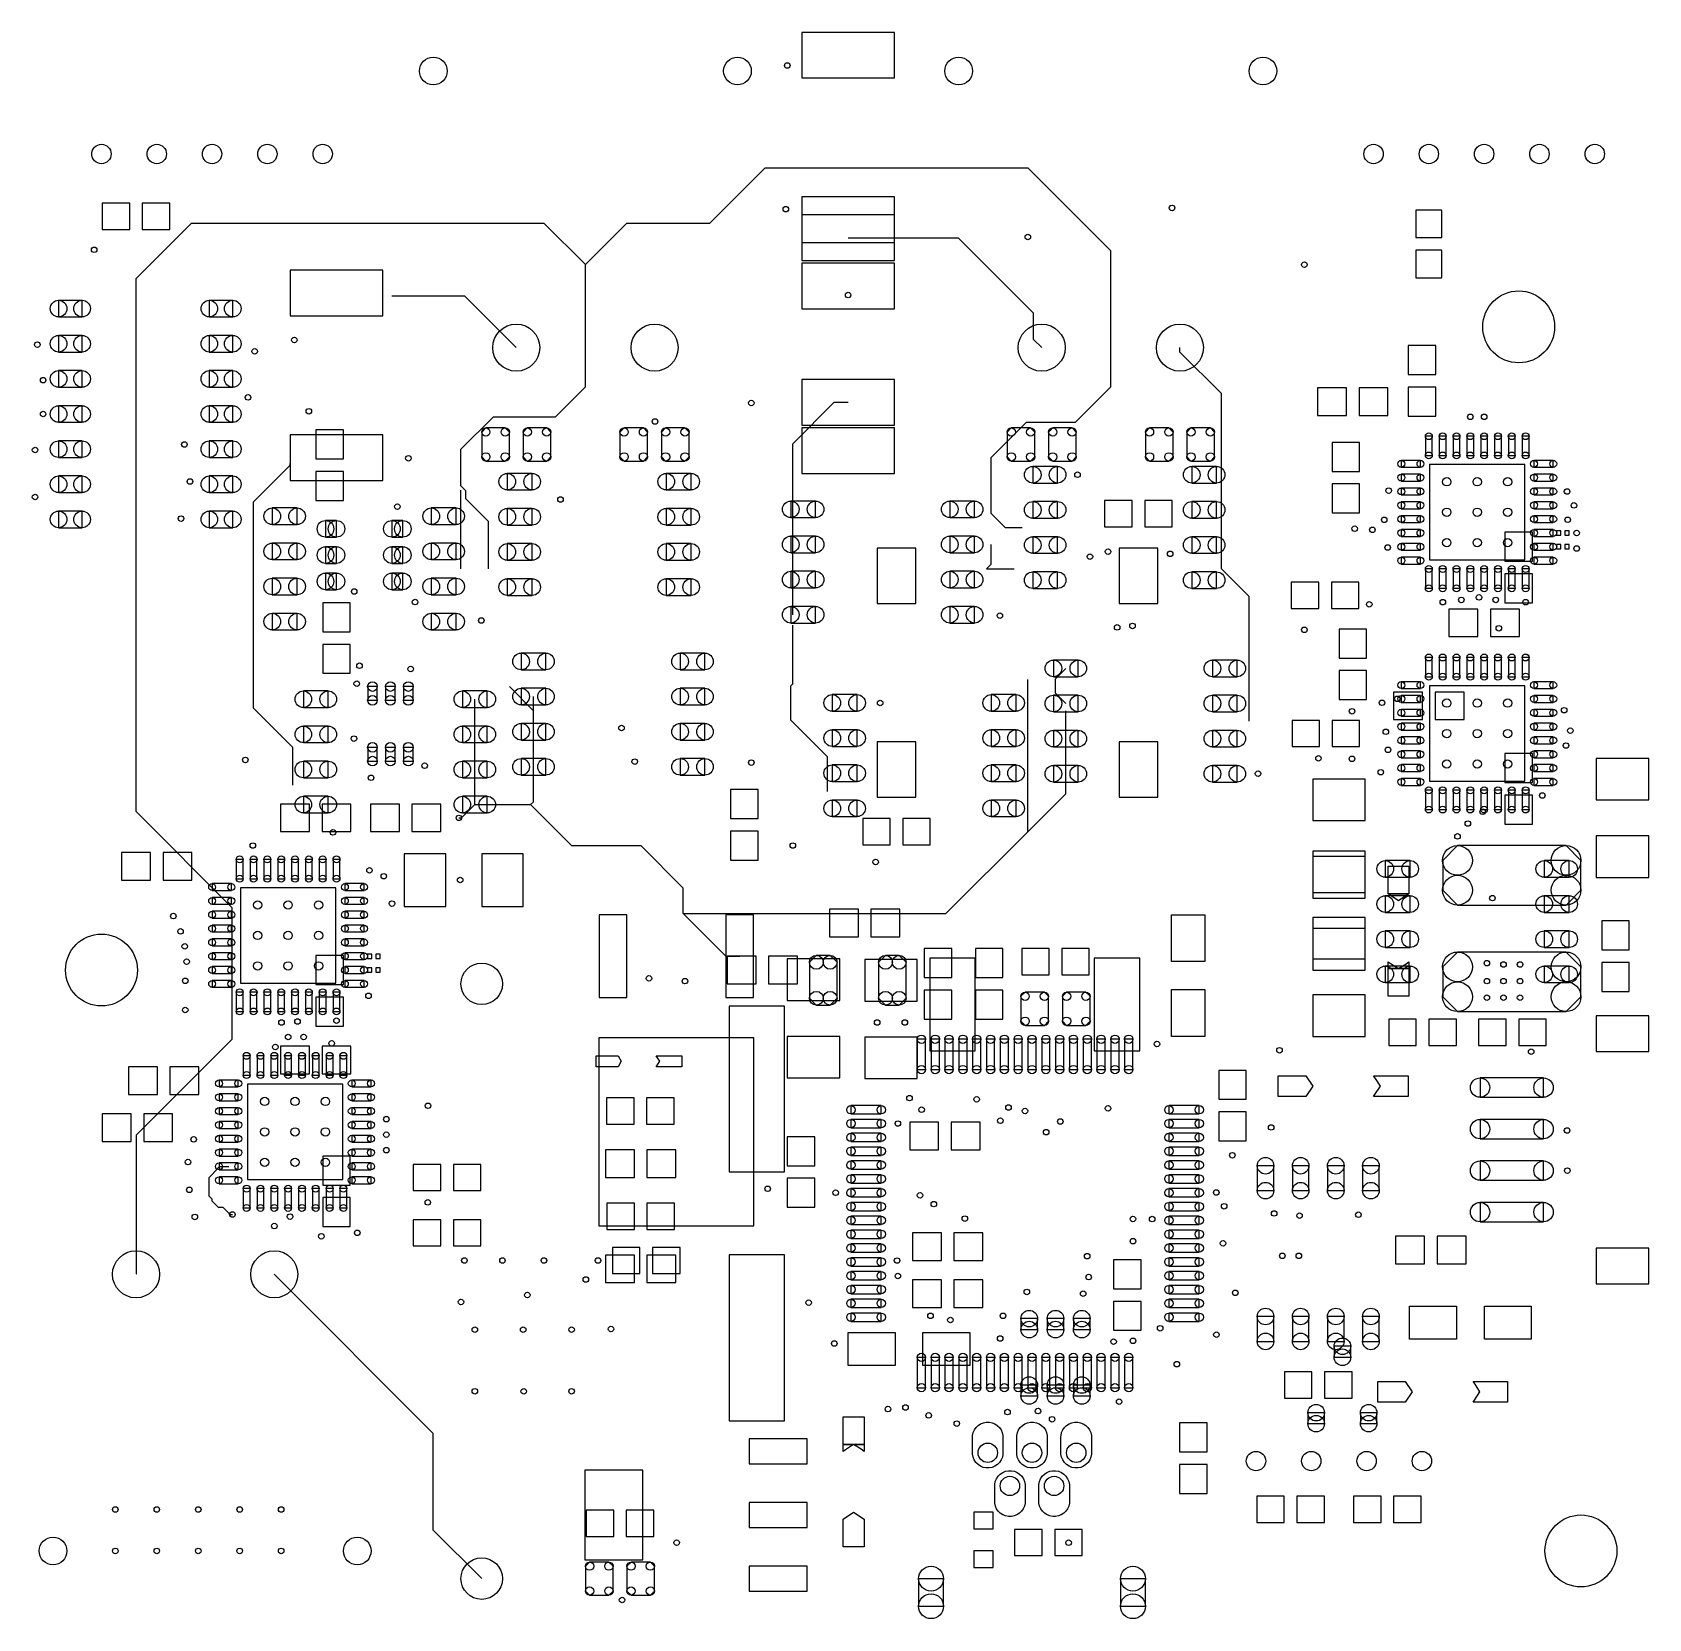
# Model space of a CAD drawing. Extents: x 26 to 84.5, y 26.1 to 83.4.
import ezdxf

# ---------------------------------------------------------------- set-up
doc = ezdxf.new("R2010")
doc.units = 0
doc.layers.get('0').update_dxf_attribs({"linetype": 'CONTINUOUS'})
doc.layers.add('gbr', color=1, linetype='CONTINUOUS')

# ---------------------------------------------------------------- blocks, each defined once
blk = doc.blocks.new('D10')
blk.add_lwpolyline([(0.34798, 0.12446), (-0.34798, 0.12446), (-0.34798, -0.12446), (0.34798, -0.12446)], close=True)
for centre in [(-0.34798, 0), (0.34798, 0)]:
    blk.add_circle(centre, 0.125)
blk = doc.blocks.new('D11')
blk.add_lwpolyline([(0.12446, 0.34798), (-0.12446, 0.34798), (-0.12446, -0.34798), (0.12446, -0.34798)], close=True)
for centre in [(0, 0.34798), (0, -0.34798)]:
    blk.add_circle(centre, 0.125)
blk = doc.blocks.new('D12')
blk.add_lwpolyline([(1.72466, 1.72466), (-1.72466, 1.72466), (-1.72466, -1.72466), (1.72466, -1.72466)], close=True)
blk = doc.blocks.new('D13')
blk.add_lwpolyline([(1.96342, 1.07442), (-1.96342, 1.07442), (-2.49936, 0.53848), (-2.49936, -0.53848), (-1.96342, -1.07442), (1.96342, -1.07442), (2.49936, -0.53848), (2.49936, 0.53848)], close=True)
for centre in [(-1.96342, 0.53848), (1.96342, 0.53848), (-1.96342, -0.53848), (1.96342, -0.53848)]:
    blk.add_circle(centre, 0.5375)
blk = doc.blocks.new('D14')
blk.add_lwpolyline([(0.42418, 0.29972), (-0.42418, 0.29972), (-0.42418, -0.29972), (0.42418, -0.29972)], close=True)
for centre in [(-0.42418, 0), (0.42418, 0)]:
    blk.add_circle(centre, 0.3)
blk = doc.blocks.new('D15')
blk.add_lwpolyline([(0.54864, 0.14986), (-0.54864, 0.14986), (-0.54864, -0.14986), (0.54864, -0.14986)], close=True)
for centre in [(-0.54864, 0), (0.54864, 0)]:
    blk.add_circle(centre, 0.15)
blk = doc.blocks.new('D16')
blk.add_lwpolyline([(0.14986, 0.54864), (-0.14986, 0.54864), (-0.14986, -0.54864), (0.14986, -0.54864)], close=True)
for centre in [(0, 0.54864), (0, -0.54864)]:
    blk.add_circle(centre, 0.15)
blk = doc.blocks.new('D17')
blk.add_lwpolyline([(1.67386, 0.82296), (-1.67386, 0.82296), (-1.67386, -0.82296), (1.67386, -0.82296)], close=True)
blk = doc.blocks.new('D20')
blk.add_lwpolyline([(0.94996, 0.7493), (-0.94996, 0.7493), (-0.94996, -0.7493), (0.94996, -0.7493)], close=True)
blk = doc.blocks.new('D21')
blk.add_lwpolyline([(0.49784, 0.47498), (-0.49784, 0.47498), (-0.49784, -0.47498), (0.49784, -0.47498)], close=True)
blk = doc.blocks.new('D22')
blk.add_lwpolyline([(1.14808, 0.34798), (-1.14808, 0.34798), (-1.14808, -0.34798), (1.14808, -0.34798)], close=True)
for centre in [(-1.14808, 0), (1.14808, 0)]:
    blk.add_circle(centre, 0.35)
blk = doc.blocks.new('D23')
blk.add_lwpolyline([(0.94996, 0.6477), (-0.94996, 0.6477), (-0.94996, -0.6477), (0.94996, -0.6477)], close=True)
blk = doc.blocks.new('D24')
blk.add_lwpolyline([(0.49784, 0.52324), (-0.49784, 0.52324), (-0.49784, -0.52324), (0.49784, -0.52324)], close=True)
blk = doc.blocks.new('D25')
blk.add_lwpolyline([(0.99822, 2.99974), (-0.99822, 2.99974), (-0.99822, -2.99974), (0.99822, -2.99974)], close=True)
blk = doc.blocks.new('D26')
blk.add_lwpolyline([(0.17272, 0.24892), (-0.17272, 0.24892), (-0.17272, -0.24892), (0.17272, -0.24892)], close=True)
for centre in [(0, 0.24892), (0, -0.24892)]:
    blk.add_circle(centre, 0.175)
blk = doc.blocks.new('D27')
blk.add_lwpolyline([(0.35052, 0.59944), (-0.35052, 0.59944), (-0.50038, 0.44958), (-0.50038, -0.44958), (-0.35052, -0.59944), (0.35052, -0.59944), (0.50038, -0.44958), (0.50038, 0.44958)], close=True)
for centre in [(-0.35052, 0.44958), (0.35052, 0.44958), (-0.35052, -0.44958), (0.35052, -0.44958)]:
    blk.add_circle(centre, 0.15)
blk = doc.blocks.new('D28')
blk.add_lwpolyline([(-0.24892, -0.89916), (0.24892, -0.89916), (0.50038, -0.65024), (0.50038, 0.65024), (0.24892, 0.89916), (-0.24892, 0.89916), (-0.50038, 0.65024), (-0.50038, -0.65024)], close=True)
for centre in [(-0.24892, 0.65024), (0.24892, 0.65024), (-0.24892, -0.65024), (0.24892, -0.65024)]:
    blk.add_circle(centre, 0.25)
blk = doc.blocks.new('D29')
blk.add_lwpolyline([(0.6985, 0.99822), (-0.6985, 0.99822), (-0.6985, -0.99822), (0.6985, -0.99822)], close=True)
blk = doc.blocks.new('D30')
blk.add_lwpolyline([(0.52324, 0.49784), (-0.52324, 0.49784), (-0.52324, -0.49784), (0.52324, -0.49784)], close=True)
blk = doc.blocks.new('D31')
blk.add_lwpolyline([(0.07874, 0.07874), (-0.07874, 0.07874), (-0.07874, -0.07874), (0.07874, -0.07874)], close=True)
blk = doc.blocks.new('D32')
blk.add_lwpolyline([(0.19812, 0.29972), (-0.19812, 0.29972), (-0.19812, -0.29972), (0.19812, -0.29972)], close=True)
for centre in [(-0.19812, 0), (0.19812, 0)]:
    blk.add_circle(centre, 0.3)
blk = doc.blocks.new('D35')
blk.add_lwpolyline([(0.29972, 0.44958), (-0.29972, 0.44958), (-0.29972, -0.44958), (0.29972, -0.44958)], close=True)
for centre in [(0, 0.44958), (0, -0.44958)]:
    blk.add_circle(centre, 0.3)
blk = doc.blocks.new('D38')
blk.add_lwpolyline([(0.47498, 0.49784), (-0.47498, 0.49784), (-0.47498, -0.49784), (0.47498, -0.49784)], close=True)
blk = doc.blocks.new('D63')
blk.add_lwpolyline([(1.04902, 1.62306), (-1.04902, 1.62306), (-1.04902, -1.62306), (1.04902, -1.62306)], close=True)
blk = doc.blocks.new('D64')
blk.add_lwpolyline([(1.04902, 0.44958), (-1.04902, 0.44958), (-1.04902, -0.44958), (1.04902, -0.44958)], close=True)
blk = doc.blocks.new('D65')
blk.add_lwpolyline([(0.34798, 0.29972), (-0.34798, 0.29972), (-0.34798, -0.29972), (0.34798, -0.29972)], close=True)
blk = doc.blocks.new('D67')
blk.add_lwpolyline([(0.29972, 0.19812), (-0.29972, 0.19812), (-0.29972, -0.19812), (0.29972, -0.19812)], close=True)
for centre in [(0, 0.19812), (0, -0.19812)]:
    blk.add_circle(centre, 0.3)
blk = doc.blocks.new('D68')
blk.add_lwpolyline([(0.82296, 1.67386), (-0.82296, 1.67386), (-0.82296, -1.67386), (0.82296, -1.67386)], close=True)
blk = doc.blocks.new('D69')
blk.add_lwpolyline([(0.44958, 0.29972), (-0.44958, 0.29972), (-0.44958, -0.29972), (0.44958, -0.29972)], close=True)
for centre in [(-0.44958, 0), (0.44958, 0)]:
    blk.add_circle(centre, 0.3)
blk = doc.blocks.new('D70')
blk.add_lwpolyline([(2.79908, 3.39852), (-2.79908, 3.39852), (-2.79908, -3.39852), (2.79908, -3.39852)], close=True)
blk = doc.blocks.new('D71')
blk.add_lwpolyline([(0.49784, 1.4986), (-0.49784, 1.4986), (-0.49784, -1.4986), (0.49784, -1.4986)], close=True)
blk = doc.blocks.new('D72')
blk.add_lwpolyline([(0.7493, 0.94996), (-0.7493, 0.94996), (-0.7493, -0.94996), (0.7493, -0.94996)], close=True)
blk = doc.blocks.new('D129')
blk.add_lwpolyline([(0.44958, 0.49784), (-0.44958, 0.49784), (-0.44958, -0.49784), (0.44958, -0.49784)], close=True)
for centre in [(0, 0.49784), (0, -0.49784)]:
    blk.add_circle(centre, 0.45)
blk = doc.blocks.new('D130')
blk.add_circle((0, 0), 0.35)
blk = doc.blocks.new('D131')
blk.add_circle((0, 0), 0.75)
blk = doc.blocks.new('D132')
blk.add_circle((0, 0), 0.85)
blk = doc.blocks.new('D133')
blk.add_circle((0, 0), 0.5)
blk = doc.blocks.new('D134')
blk.add_circle((0, 0), 0.1)
blk = doc.blocks.new('D135')
blk.add_circle((0, 0), 0.15)
blk = doc.blocks.new('D136')
blk.add_circle((0, 0), 1.3)

msp = doc.modelspace()

# ---------------------------------------------------------------- linework, layer by layer
at = {"layer": 'gbr', "color": 1}
for points in [[(50.500081, 76.500173), (52.500125, 78.500177)], [(52.500125, 78.500177), (62.000104, 78.500177)], [(62.000104, 78.500177), (65.00015, 75.500131)], [(29.75006, 74.500129), (31.750064, 76.500173), (33.500077, 76.500173)], [(33.500077, 76.500173), (44.500079, 76.500173)], [(44.500079, 76.500173), (46.000102, 75.00015)], [(46.000102, 75.00015), (47.500075, 76.500173)], [(47.500075, 76.500173), (50.500081, 76.500173)], [(55.500131, 75.975162), (59.475129, 75.975162)], [(59.475129, 75.975162), (62.200154, 73.250137)], [(65.00015, 70.583841), (65.00015, 75.500131)], [(44.91638, 69.500129), (46.000102, 70.583841), (46.000102, 75.00015)], [(29.75006, 55.23084), (29.75006, 74.500129)], [(39.000098, 73.873148), (41.627073, 73.873148)], [(41.627073, 73.873148), (43.500077, 72.000154)], [(62.200154, 72.300125), (62.200154, 73.250137)], [(62.200154, 72.300125), (62.500125, 72.000154)], [(67.500125, 71.837794), (67.500125, 72.000154)], [(67.500125, 71.837794), (69.000148, 70.337771)], [(63.721407, 69.305159), (65.00015, 70.583841)], [(69.000148, 64.000148), (69.000148, 70.337771)], [(69.000148, 64.000148), (69.000148, 70.337771)], [(53.500127, 68.525117), (55.0001, 70.02515)], [(55.0001, 70.02515), (55.500131, 70.02515)], [(41.500073, 68.328577), (42.671675, 69.500129)], [(42.671675, 69.500129), (44.91638, 69.500129)], [(60.675131, 68.026466), (61.953824, 69.305159)], [(61.953824, 69.305159), (63.721407, 69.305159)], [(53.500127, 66.155142), (53.500127, 68.525117)], [(53.500127, 66.155142), (53.500127, 68.525117)], [(35.325071, 67.750116), (35.325071, 67.806756)], [(41.500073, 67.000154), (41.500073, 68.328577)], [(60.675131, 66.000152), (60.675131, 68.026466)], [(34.000048, 58.968808), (34.000048, 66.425143), (35.325071, 67.750116)], [(34.000048, 66.425143), (35.325071, 67.750116)], [(41.500073, 67.000154), (41.675083, 66.825144)], [(41.500073, 64.000148), (41.500073, 66.850144)], [(41.675083, 66.533803), (41.675083, 66.825144)], [(34.000048, 58.968808), (34.000048, 66.425143)], [(41.675083, 66.533803), (42.500075, 65.708811)], [(53.500127, 64.88514), (53.500127, 66.155142)], [(53.500127, 64.88514), (53.500127, 66.155142)], [(42.500075, 64.000148), (42.500075, 65.708811)], [(60.675131, 66.000152), (61.175112, 65.500131)], [(61.175112, 65.500131), (61.800104, 65.500131)], [(53.500127, 63.615137), (53.500127, 64.88514)], [(53.500127, 63.615137), (53.500127, 64.88514)], [(60.675131, 64.175108), (60.675131, 64.88514)], [(60.500131, 64.000148), (61.500123, 64.000148)], [(60.505101, 64.005128), (60.675131, 64.175108)], [(69.000148, 64.000148), (70.00015, 63.000106)], [(53.500127, 62.345135), (53.500127, 63.615137)], [(53.500127, 62.345135), (53.500127, 63.615137)], [(70.00015, 58.500127), (70.00015, 63.000106)], [(70.00015, 58.500127), (70.00015, 63.000106)], [(53.425097, 59.77643), (53.500127, 59.85146), (53.500127, 61.970134)], [(63.000156, 60.03012), (63.375107, 60.405131)], [(43.250087, 59.75011), (44.125068, 58.875138)], [(43.250087, 59.75011), (44.125068, 58.875138)], [(53.425097, 58.533807), (53.425097, 59.77643)], [(62.000104, 58.885138), (62.000104, 60.0001)], [(62.000104, 58.885138), (62.000104, 60.0001)], [(63.000156, 59.510139), (63.000156, 60.03012)], [(42.000104, 58.020116), (42.000104, 59.290119)], [(44.125068, 58.115116), (44.125068, 59.385119)], [(44.125068, 58.875138), (44.125068, 59.385119)], [(44.125068, 58.115116), (44.125068, 59.385119)], [(63.000156, 59.510139), (63.375107, 59.135128)], [(34.000048, 58.968808), (35.425091, 57.543815)], [(53.425097, 58.533807), (54.75011, 57.208784)], [(53.425097, 58.533807), (54.75011, 57.208784)], [(62.000104, 57.615135), (62.000104, 58.885138)], [(62.000104, 57.615135), (62.000104, 58.885138)], [(63.375107, 57.595125), (63.375107, 58.865128)], [(63.375107, 57.595125), (63.375107, 58.865128)], [(42.000104, 56.750114), (42.000104, 58.020116)], [(44.125068, 56.845114), (44.125068, 58.115116)], [(35.425091, 56.181352), (35.425091, 57.543815)], [(35.425091, 56.181352), (35.425091, 57.543815)], [(62.000104, 54.500129), (62.000104, 56.345133), (62.000104, 57.615135)], [(62.000104, 56.345133), (62.000104, 57.615135)], [(63.375107, 56.595123), (63.375107, 57.595125)], [(42.000104, 55.480111), (42.000104, 56.750114)], [(44.125068, 55.585111), (44.125068, 56.845114)], [(54.75011, 55.957382), (54.75011, 57.208784)], [(54.75011, 55.957382), (54.75011, 57.208784)], [(62.000104, 54.500129), (62.000104, 56.345133)], [(63.375107, 55.875132), (63.375107, 56.595123)], [(44.020118, 55.480111), (44.125068, 55.585111)], [(62.000104, 54.500129), (63.375107, 55.875132)], [(29.75006, 55.23084), (33.229056, 51.751794)], [(41.425093, 55.0001), (41.520093, 55.0001)], [(41.520093, 55.0001), (42.000104, 55.480111)], [(42.000104, 55.480111), (44.020118, 55.480111)], [(42.000104, 55.480111), (44.020118, 55.480111)], [(44.020118, 55.480111), (45.500081, 54.000098), (47.080114, 54.000098)], [(59.040128, 51.540103), (62.000104, 54.500129)], [(59.040128, 51.540103), (62.000104, 54.500129)], [(47.080114, 54.000098), (48.000106, 54.000098)], [(48.000106, 54.000098), (49.540109, 52.460095)], [(49.540109, 51.540103), (49.540109, 52.460095)], [(33.229056, 47.006144), (33.229056, 51.751794)], [(49.540109, 51.540103), (51.750114, 51.540103)], [(49.540109, 51.540103), (51.750114, 51.540103)], [(49.540109, 51.540103), (51.080112, 50.0001)], [(51.750114, 51.540103), (59.040128, 51.540103)], [(51.080112, 50.0001), (51.580083, 50.0001)], [(29.76922, 43.546307), (33.229056, 47.006144)], [(29.76922, 38.519227), (29.76922, 43.546307)], [(29.75006, 38.500077), (29.76922, 38.519227)], [(34.75006, 38.500077), (40.500081, 32.750066)], [(57.200134, 35.20005), (55.500131, 35.20005), (55.500131, 36.400053), (57.200134, 36.400053), (57.200134, 35.20005)], [(59.90012, 35.20005), (58.208116, 35.20005), (58.208116, 36.400053), (59.90012, 36.400053), (59.90012, 35.20005)], [(56.075132, 32.350085), (55.325131, 32.350085), (55.325131, 33.350087), (56.075132, 33.350087), (56.075132, 32.350085)], [(40.500081, 29.250039), (40.500081, 32.750066)], [(60.549471, 33.150056), (60.549481, 33.150056), (60.602491, 33.151286), (60.706941, 33.133006), (60.805832, 33.094696), (60.895332, 33.037836), (60.972032, 32.964596), (61.032962, 32.877806), (61.075792, 32.780796), (61.098872, 32.677295), (61.100092, 32.624285), (61.100092, 32.624295), (61.100122, 32.050034), (61.100122, 31.995804), (61.078962, 31.889414), (61.037452, 31.789204), (60.977192, 31.699023), (60.900492, 31.622323), (60.810302, 31.562063), (60.710091, 31.520553), (60.603701, 31.499393), (60.495191, 31.499393), (60.388701, 31.520573), (60.288401, 31.562123), (60.19813, 31.622433), (60.12136, 31.699203), (60.06104, 31.789474), (60.01949, 31.889784), (59.99831, 31.996264), (59.99831, 32.050554), (59.99831, 32.624305), (59.99956, 32.677335), (60.02271, 32.780876), (60.06561, 32.877916), (60.12662, 32.964716), (60.20339, 33.037946), (60.292971, 33.094786), (60.391921, 33.133066), (60.496431, 33.151306), (60.549471, 33.150056)], [(62.149464, 33.150056), (62.149484, 33.150056), (62.202484, 33.151286), (62.306945, 33.133006), (62.405825, 33.094696), (62.495335, 33.037836), (62.572035, 32.964596), (62.632965, 32.877806), (62.675795, 32.780796), (62.698875, 32.677295), (62.700095, 32.624285), (62.700095, 32.624295), (62.700125, 32.050034), (62.700125, 31.995804), (62.678965, 31.889414), (62.637455, 31.789204), (62.577195, 31.699023), (62.500495, 31.622323), (62.410305, 31.562063), (62.310095, 31.520553), (62.203704, 31.499393), (62.095194, 31.499393), (61.988704, 31.520573), (61.888404, 31.562123), (61.798134, 31.622433), (61.721363, 31.699203), (61.661043, 31.789474), (61.619493, 31.889784), (61.598313, 31.996264), (61.598313, 32.050554), (61.598313, 32.624305), (61.599563, 32.677335), (61.622713, 32.780876), (61.665613, 32.877916), (61.726623, 32.964716), (61.803394, 33.037946), (61.892974, 33.094786), (61.991924, 33.133066), (62.096434, 33.151306), (62.149464, 33.150056)], [(63.749467, 33.150056), (63.749487, 33.150056), (63.802488, 33.151286), (63.906948, 33.133006), (64.005828, 33.094696), (64.095338, 33.037836), (64.172038, 32.964596), (64.232968, 32.877806), (64.275799, 32.780796), (64.298879, 32.677295), (64.300099, 32.624285), (64.300099, 32.624295), (64.300129, 32.050034), (64.300129, 31.995804), (64.278969, 31.889414), (64.237458, 31.789204), (64.177188, 31.699023), (64.100498, 31.622323), (64.010308, 31.562063), (63.910098, 31.520553), (63.803708, 31.499393), (63.695197, 31.499393), (63.588707, 31.520573), (63.488407, 31.562123), (63.398137, 31.622433), (63.321367, 31.699203), (63.261047, 31.789474), (63.219496, 31.889784), (63.198316, 31.996264), (63.198316, 32.050554), (63.198316, 32.624305), (63.199566, 32.677335), (63.222716, 32.780876), (63.265617, 32.877916), (63.326627, 32.964716), (63.403397, 33.037946), (63.492977, 33.094786), (63.591927, 33.133066), (63.696437, 33.151306), (63.749467, 33.150056)], [(55.400111, 32.150064), (55.325111, 32.100064), (55.325111, 32.350065), (55.700111, 32.350065), (55.400111, 32.150064)], [(56.075112, 32.100064), (55.975112, 32.175064), (55.700111, 32.350065), (56.075112, 32.350065), (56.075112, 32.100064)], [(61.511533, 31.379553), (61.611843, 31.338003), (61.702113, 31.277683), (61.778884, 31.200912), (61.839204, 31.110642), (61.880754, 31.010342), (61.901934, 30.903852), (61.901934, 30.849572), (61.901924, 30.275821), (61.900674, 30.22278), (61.877534, 30.11924), (61.834634, 30.02221), (61.773624, 29.93541), (61.696853, 29.86218), (61.607273, 29.80533), (61.508323, 29.76705), (61.403803, 29.748819), (61.350773, 29.75007), (61.350763, 29.75007), (61.297753, 29.748839), (61.193292, 29.76712), (61.094412, 29.80543), (61.004912, 29.86229), (60.928212, 29.93552), (60.867282, 30.02231), (60.824452, 30.11932), (60.801372, 30.22282), (60.800152, 30.275831), (60.800152, 30.275831), (60.800122, 30.850082), (60.800122, 30.904322), (60.821282, 31.010702), (60.862792, 31.110912), (60.923052, 31.201102), (60.999752, 31.277803), (61.089942, 31.338063), (61.190152, 31.379573), (61.296533, 31.400733), (61.405053, 31.400733), (61.511533, 31.379553)], [(63.111546, 31.379553), (63.211846, 31.338003), (63.302117, 31.277683), (63.378887, 31.200912), (63.439207, 31.110642), (63.480757, 31.010342), (63.501937, 30.903852), (63.501937, 30.849572), (63.501937, 30.275821), (63.500687, 30.22278), (63.477537, 30.11924), (63.434637, 30.02221), (63.373627, 29.93541), (63.296857, 29.86218), (63.207276, 29.80533), (63.108326, 29.76705), (63.003816, 29.748819), (62.950776, 29.75007), (62.950766, 29.75007), (62.897756, 29.748839), (62.793306, 29.76712), (62.694415, 29.80543), (62.604915, 29.86229), (62.528215, 29.93552), (62.467285, 30.02231), (62.424455, 30.11932), (62.401375, 30.22282), (62.400155, 30.275831), (62.400155, 30.275831), (62.400125, 30.850082), (62.400125, 30.904322), (62.421285, 31.010702), (62.462795, 31.110912), (62.523055, 31.201102), (62.599755, 31.277803), (62.689945, 31.338063), (62.790156, 31.379573), (62.896536, 31.400733), (63.005056, 31.400733), (63.111546, 31.379553)], [(56.075102, 29.650069), (56.075132, 29.650069), (56.075132, 28.650057), (55.325131, 28.650057), (55.325131, 29.650059), (55.325111, 29.650059), (55.700111, 29.90006), (56.075102, 29.650069)], [(40.500081, 29.250039), (42.250085, 27.500075)]]:
    msp.add_lwpolyline(points, dxfattribs=at)
at = {"layer": 'gbr', "color": 8}
for points in [[(75.775152, 52.250115), (75.02515, 52.250115), (75.02515, 53.250117), (75.775152, 53.250117), (75.775152, 52.250115)], [(75.400151, 52.000104), (75.02515, 52.250105), (75.775152, 52.250105), (75.400151, 52.000104)], [(68.400157, 49.80812), (67.200154, 49.80812), (67.200154, 51.500123), (68.400157, 51.500123), (68.400157, 49.80812)], [(75.10015, 49.7501), (75.400151, 49.550099), (75.02515, 49.550099), (75.02515, 49.8001), (75.10015, 49.7501)], [(75.775152, 49.550099), (75.400151, 49.550099), (75.675151, 49.725099), (75.775152, 49.8001), (75.775152, 49.550099)], [(75.775152, 48.550087), (75.02515, 48.550087), (75.02515, 49.550089), (75.775152, 49.550089), (75.775152, 48.550087)], [(68.400157, 47.100074), (67.200154, 47.100074), (67.200154, 48.800088), (68.400157, 48.800088), (68.400157, 47.100074)], [(47.187604, 46.400063), (47.287595, 46.200092), (47.187604, 46.000122), (47.187604, 46.000102), (47.187594, 46.000102), (47.187594, 46.000092), (47.187594, 46.000102), (46.387603, 46.000102), (46.387603, 46.400103), (47.187604, 46.400103), (47.187604, 46.400063)], [(49.487579, 46.000102), (48.687597, 46.000102), (48.687597, 46.000092), (48.562597, 46.000092), (48.612597, 46.075092), (48.687577, 46.200062), (48.687577, 46.200122), (48.612597, 46.325093), (48.562597, 46.400093), (48.687577, 46.400093), (48.687577, 46.400103), (49.487579, 46.400103), (49.487579, 46.000102)], [(72.050154, 45.675081), (72.050164, 45.675081), (72.050164, 45.675061), (72.300145, 45.300091), (72.050164, 44.92513), (72.050164, 44.92508), (71.050162, 44.92508), (71.050162, 45.675081), (72.050144, 45.675081), (72.050144, 45.675091), (72.050154, 45.675081)], [(74.75015, 45.675081), (75.750142, 45.675081), (75.750142, 44.92508), (74.75014, 44.92508), (74.75014, 44.92509), (74.500149, 44.92509), (74.550149, 45.00009), (74.75014, 45.300071), (74.75014, 45.300111), (74.575149, 45.575091), (74.500149, 45.675091), (74.75015, 45.675091), (74.75015, 45.675081)], [(32.390555, 41.322883), (32.390555, 42.002644), (32.557925, 42.170014)], [(32.557925, 42.183584), (32.774446, 42.400105)], [(32.557925, 42.170014), (32.557925, 42.183584)], [(32.774446, 42.400105), (33.100076, 42.400105)], [(32.390555, 41.322883), (32.498345, 41.215092)], [(32.498345, 41.145082), (32.498345, 41.215092)], [(32.498345, 41.145082), (32.719895, 40.923542)], [(32.719895, 40.923542), (32.892416, 40.923542)], [(32.892416, 40.923542), (33.154476, 40.661481), (33.235656, 40.661481)], [(77.500165, 36.150062), (75.800152, 36.150062), (75.800152, 37.350065), (77.500165, 37.350065), (77.500165, 36.150062)], [(80.20015, 36.150062), (78.508147, 36.150062), (78.508147, 37.350065), (80.20015, 37.350065), (80.20015, 36.150062)], [(75.650171, 34.625039), (75.900152, 34.250069), (75.650171, 33.875098), (75.650171, 33.875088), (75.650161, 33.875088), (75.650151, 33.875068), (75.650151, 33.875088), (74.650159, 33.875088), (74.650159, 34.625089), (75.650171, 34.625089), (75.650171, 34.625039)], [(79.350139, 33.875088), (78.350157, 33.875088), (78.350157, 33.875068), (78.100156, 33.875068), (78.150156, 33.950068), (78.350137, 34.250039), (78.350137, 34.250099), (78.175156, 34.525069), (78.100156, 34.625069), (78.350137, 34.625069), (78.350137, 34.625089), (79.350139, 34.625089), (79.350139, 33.875088)]]:
    msp.add_lwpolyline(points, dxfattribs=at)

# ---------------------------------------------------------------- block references
at = {"layer": 'gbr'}
for name, p in [('D17', (55.500131, 82.575155)), ('D133', (40.500081, 82.000154)), ('D133', (51.500123, 82.000154)), ('D133', (59.500129, 82.000154)), ('D133', (70.500131, 82.000154)), ('D134', (53.300107, 82.200164)), ('D130', (28.500077, 79.000148)), ('D130', (30.500081, 79.000148)), ('D130', (32.500075, 79.000148)), ('D130', (34.500079, 79.000148)), ('D130', (36.500073, 79.000148)), ('D130', (74.500129, 79.000148)), ('D130', (76.500173, 79.000148)), ('D130', (78.500177, 79.000148)), ('D130', (80.500181, 79.000148)), ('D130', (82.500175, 79.000148)), ('D21', (29.025048, 76.750164)), ('D21', (30.475081, 76.750164)), ('D17', (55.500131, 76.625143)), ('D134', (53.249536, 77.005144)), ('D17', (55.500131, 75.975162)), ('D134', (67.215244, 77.051184)), ('D38', (76.500173, 76.475133)), ('D134', (62.000124, 76.000152)), ('D134', (28.237536, 75.537671)), ('D38', (76.500173, 75.02515)), ('D17', (55.500131, 74.225148)), ('D134', (72.000154, 75.00015)), ('D17', (37.000054, 73.975158)), ('D14', (27.375055, 73.410157)), ('D14', (32.825046, 73.410157)), ('D134', (55.500131, 73.900128)), ('D136', (79.75017, 72.750166)), ('D132', (43.500077, 72.000154)), ('D132', (48.500077, 72.000154)), ('D132', (62.500125, 72.000154)), ('D132', (67.500125, 72.000154)), ('D134', (26.182012, 72.110134)), ('D14', (27.375055, 72.140154)), ('D14', (32.825046, 72.140154)), ('D134', (34.042238, 71.864914)), ('D134', (35.475071, 72.275145)), ('D24', (76.250143, 71.550163)), ('D134', (26.390043, 70.825142)), ('D14', (27.375055, 70.870152)), ('D14', (32.825046, 70.870152)), ('D17', (55.500131, 70.02515)), ('D134', (33.800048, 70.20015)), ('D30', (73.000156, 70.05014)), ('D30', (74.500129, 70.05014)), ('D24', (76.250143, 70.05014)), ('D134', (26.390043, 69.600719)), ('D14', (27.375055, 69.600149)), ('D14', (32.825046, 69.600149)), ('D134', (36.000052, 69.700129)), ('D134', (52.000104, 70.00014)), ('D134', (78.000156, 69.500139)), ('D134', (78.500157, 69.500139)), ('D24', (36.750064, 68.500127)), ('D27', (42.750066, 68.500127)), ('D27', (44.250089, 68.500127)), ('D27', (47.750116, 68.500127)), ('D134', (48.519557, 69.330689)), ('D27', (49.250089, 68.500127)), ('D17', (55.500131, 68.275137)), ('D27', (61.750114, 68.500127)), ('D27', (63.250137, 68.500127)), ('D27', (66.750114, 68.500127)), ('D27', (68.250137, 68.500127)), ('D134', (26.100072, 68.300127)), ('D14', (27.375055, 68.330147)), ('D134', (31.500063, 68.500137)), ('D14', (32.825046, 68.330147)), ('D17', (37.000054, 68.025146)), ('D24', (73.500127, 68.050136)), ('D11', (76.500153, 68.450137)), ('D11', (77.000154, 68.450137)), ('D11', (77.500155, 68.450137)), ('D11', (78.000156, 68.450137)), ('D11', (78.500157, 68.450137)), ('D11', (79.000158, 68.450137)), ('D11', (79.500159, 68.450137)), ('D11', (80.00016, 68.450137)), ('D134', (39.600099, 68.000156)), ('D10', (75.850152, 67.800136)), ('D10', (80.650161, 67.800136)), ('D14', (27.375055, 67.060144)), ('D134', (31.700073, 67.160384)), ('D14', (32.825046, 67.060144)), ('D24', (36.750064, 67.000154)), ('D69', (43.625097, 67.155144)), ('D69', (49.375109, 67.155144)), ('D69', (62.625145, 67.405135)), ('D134', (63.795128, 67.405135)), ('D69', (68.375157, 67.405135)), ('D10', (75.850152, 67.300135)), ('D12', (78.250157, 66.050132)), ('D135', (77.150154, 67.150134)), ('D135', (78.250157, 67.150134)), ('D135', (79.350159, 67.150134)), ('D10', (80.650161, 67.300135)), ('D134', (26.100052, 66.600133)), ('D24', (73.500127, 66.550113)), ('D134', (75.04859, 66.831494)), ('D10', (75.850152, 66.800134)), ('D10', (80.650161, 66.800134)), ('D134', (81.499743, 66.801014)), ('D14', (27.375055, 65.790142)), ('D14', (32.825046, 65.790142)), ('D69', (35.12507, 65.905152)), ('D134', (39.200078, 66.250133)), ('D69', (40.875082, 65.905152)), ('D69', (43.625097, 65.885142)), ('D134', (45.10008, 66.511123)), ('D69', (49.375109, 65.885142)), ('D69', (53.875078, 66.155142)), ('D69', (59.625099, 66.155142)), ('D69', (62.625145, 66.135132)), ('D21', (65.275131, 66.000152)), ('D21', (66.725123, 66.000152)), ('D69', (68.375157, 66.135132)), ('D10', (75.850152, 66.300133)), ('D135', (77.150154, 66.050132)), ('D135', (78.250157, 66.050132)), ('D135', (79.350159, 66.050132)), ('D10', (80.650161, 66.300133)), ('D134', (81.746613, 66.296583)), ('D134', (31.377923, 65.820382)), ('D32', (36.800054, 65.450141)), ('D32', (39.200098, 65.450141)), ('D134', (73.819078, 65.453751)), ('D134', (74.460289, 65.412831)), ('D134', (74.8873, 65.775132)), ('D10', (75.850152, 65.800132)), ('D10', (80.650161, 65.800132)), ('D134', (81.523203, 65.777132)), ('D69', (35.12507, 64.635149)), ('D69', (40.875082, 64.635149)), ('D69', (43.625097, 64.615139)), ('D69', (49.375109, 64.615139)), ('D69', (53.875078, 64.88514)), ('D69', (59.625099, 64.88514)), ('D69', (62.625145, 64.86513)), ('D69', (68.375157, 64.86513)), ('D10', (75.850152, 65.300131)), ('D10', (75.850152, 64.80013)), ('D135', (77.150154, 64.95013)), ('D135', (78.250157, 64.95013)), ('D135', (79.350159, 64.95013)), ('D24', (79.75017, 64.80015)), ('D10', (80.650161, 65.300131)), ('D10', (80.650161, 64.80013)), ('D31', (81.200152, 65.300131)), ('D31', (81.500173, 65.300131)), ('D134', (81.844324, 65.300131)), ('D32', (36.800054, 64.500129)), ('D32', (39.200098, 64.500129)), ('D29', (57.250145, 63.750118)), ('D134', (64.244648, 64.444649)), ('D134', (64.90013, 64.625129)), ('D29', (66.000152, 63.750118)), ('D134', (67.145334, 64.545339)), ('D134', (75.01015, 64.77513)), ('D10', (75.850152, 64.300129)), ('D10', (80.650161, 64.300129)), ('D31', (81.200152, 64.80015)), ('D31', (81.500173, 64.80015)), ('D134', (81.844324, 64.740129)), ('D32', (36.800054, 63.550117)), ('D32', (39.200098, 63.550117)), ('D69', (53.875078, 63.615137)), ('D69', (59.625099, 63.615137)), ('D69', (62.625145, 63.595127)), ('D69', (68.375157, 63.595127)), ('D11', (76.500153, 63.650127)), ('D11', (77.000154, 63.650127)), ('D11', (77.500155, 63.650127)), ('D11', (78.000156, 63.650127)), ('D11', (78.500157, 63.650127)), ('D11', (79.000158, 63.650127)), ('D24', (79.75017, 63.300127)), ('D11', (79.500159, 63.650127)), ('D11', (80.00016, 63.650127)), ('D69', (35.12507, 63.365147)), ('D134', (37.640545, 63.185476)), ('D69', (40.875082, 63.365147)), ('D69', (43.625097, 63.345137)), ('D69', (49.375109, 63.345137)), ('D21', (72.025144, 63.050136)), ('D21', (73.475137, 63.050136)), ('D24', (37.000054, 62.250145)), ('D134', (39.84105, 62.802086)), ('D69', (53.875078, 62.345135)), ('D69', (59.625099, 62.345135)), ('D134', (74.345139, 62.719535)), ('D134', (77.005174, 62.800106)), ('D30', (77.750166, 62.050144)), ('D134', (77.675195, 62.880146)), ('D134', (78.314597, 62.971256)), ('D30', (79.250139, 62.050144)), ('D134', (78.920158, 62.880146)), ('D134', (80.00015, 62.800106)), ('D69', (35.12507, 62.095144)), ('D69', (40.875082, 62.095144)), ('D134', (42.236474, 62.136504)), ('D134', (60.988872, 62.311375)), ('D134', (65.22842, 61.887044)), ('D134', (65.785972, 61.939374)), ('D134', (72.000144, 61.800124)), ('D24', (73.750168, 61.300123)), ('D134', (79.030678, 61.855624)), ('D24', (37.000054, 60.750112)), ('D69', (44.125068, 60.655121)), ('D69', (49.87508, 60.655121)), ('D11', (76.500153, 60.450121)), ('D11', (77.000154, 60.450121)), ('D11', (77.500155, 60.450121)), ('D11', (78.000156, 60.450121)), ('D11', (78.500157, 60.450121)), ('D11', (79.000158, 60.450121)), ('D11', (79.500159, 60.450121)), ('D11', (80.00016, 60.450121)), ('D134', (37.830056, 60.500131)), ('D134', (39.683309, 60.383341)), ('D69', (63.375107, 60.405131)), ('D69', (69.125118, 60.405131)), ('D24', (73.750168, 59.8001)), ('D134', (37.732285, 59.85158)), ('D26', (38.300077, 59.500129)), ('D26', (38.950068, 59.500129)), ('D26', (39.600099, 59.500129)), ('D69', (44.125068, 59.385119)), ('D69', (49.87508, 59.385119)), ('D10', (75.850152, 59.80012)), ('D12', (78.250157, 58.050116)), ('D10', (80.650161, 59.80012)), ('D69', (36.250093, 59.290119)), ('D69', (42.000104, 59.290119)), ('D69', (55.375111, 59.155148)), ('D134', (56.660093, 59.153058)), ('D69', (61.125122, 59.155148)), ('D69', (63.375107, 59.135128)), ('D69', (69.125118, 59.135128)), ('D134', (74.80517, 59.161698)), ('D30', (75.750162, 59.050138)), ('D134', (75.361141, 59.305099)), ('D10', (75.850152, 59.300119)), ('D30', (77.250145, 59.050138)), ('D135', (77.150154, 59.150118)), ('D135', (78.250157, 59.150118)), ('D135', (79.350159, 59.150118)), ('D10', (80.650161, 59.300119)), ('D21', (72.050144, 58.050136)), ('D21', (73.500127, 58.050136)), ('D134', (73.725127, 58.855138)), ('D10', (75.850152, 58.800118)), ('D10', (80.650161, 58.800118)), ('D134', (81.392543, 58.892498)), ('D69', (36.250093, 58.020116)), ('D134', (37.628955, 57.866246)), ('D69', (42.000104, 58.020116)), ('D69', (44.125068, 58.115116)), ('D134', (47.305105, 58.250137)), ('D69', (49.87508, 58.115116)), ('D69', (55.375111, 57.885146)), ('D69', (61.125122, 57.885146)), ('D69', (63.375107, 57.865126)), ('D69', (69.125118, 57.865126)), ('D134', (74.94513, 58.113336)), ('D10', (75.850152, 58.300117)), ('D10', (75.850152, 57.800116)), ('D135', (77.150154, 58.050116)), ('D135', (78.250157, 58.050116)), ('D135', (79.350159, 58.050116)), ('D10', (80.650161, 58.300117)), ('D10', (80.650161, 57.800116)), ('D134', (81.616713, 58.152656)), ('D26', (38.300077, 57.300125)), ('D26', (38.950068, 57.300125)), ('D26', (39.600099, 57.300125)), ('D29', (57.250145, 56.750114)), ('D29', (66.000152, 56.750114)), ('D134', (75.02343, 57.460665)), ('D10', (75.850152, 57.300115)), ('D24', (79.75017, 56.800104)), ('D10', (80.650161, 57.300115)), ('D134', (81.459283, 57.615235)), ('D134', (33.703617, 57.096584)), ('D69', (36.250093, 56.750114)), ('D134', (40.18628, 56.886314)), ('D69', (42.000104, 56.750114)), ('D69', (44.125068, 56.845114)), ('D134', (47.784786, 57.035454)), ('D69', (49.87508, 56.845114)), ('D134', (52.000104, 57.000114)), ('D69', (55.375111, 56.615143)), ('D69', (61.125122, 56.615143)), ('D69', (63.375107, 56.595123)), ('D69', (69.125118, 56.595123)), ('D134', (70.325141, 56.600113)), ('D134', (72.508575, 57.153564)), ('D134', (73.719327, 57.135464)), ('D134', (74.76221, 56.650983)), ('D10', (75.850152, 56.800114)), ('D135', (77.150154, 56.950114)), ('D135', (78.250157, 56.950114)), ('D135', (79.350159, 56.950114)), ('D10', (80.650161, 56.800114)), ('D20', (83.500177, 56.400103)), ('D134', (38.250087, 56.450093)), ('D20', (73.250137, 55.650091)), ('D10', (75.850152, 56.300113)), ('D11', (76.500153, 55.650111)), ('D11', (77.000154, 55.650111)), ('D11', (77.500155, 55.650111)), ('D11', (78.000156, 55.650111)), ('D11', (78.500157, 55.650111)), ('D11', (79.000158, 55.650111)), ('D11', (79.500159, 55.650111)), ('D11', (80.00016, 55.650111)), ('D10', (80.650161, 56.300113)), ('D69', (36.250093, 55.480111)), ('D69', (42.000104, 55.480111)), ('D24', (51.750114, 55.500131)), ('D69', (55.375111, 55.345141)), ('D69', (61.125122, 55.345141)), ('D24', (79.75017, 55.300131)), ('D134', (80.603201, 55.808692)), ('D30', (35.500081, 55.0001)), ('D30', (37.000054, 55.0001)), ('D30', (38.750068, 55.0001)), ('D30', (40.250091, 55.0001)), ('D134', (41.425093, 55.0001)), ('D21', (56.525123, 54.500129)), ('D21', (57.975106, 54.500129)), ('D134', (78.448777, 55.22135)), ('D134', (36.870794, 54.475129)), ('D24', (51.750114, 54.000098)), ('D134', (77.535815, 54.330119)), ('D134', (77.911976, 54.79513)), ('D134', (33.975068, 54.000108)), ('D134', (53.500107, 54.000108)), ('D20', (73.250137, 53.050086)), ('D13', (79.500179, 52.925116)), ('D20', (83.500177, 53.600097)), ('D30', (29.75006, 53.250087)), ('D30', (31.250093, 53.250087)), ('D11', (33.500067, 53.150106)), ('D11', (34.000068, 53.150106)), ('D11', (34.500069, 53.150106)), ('D11', (35.00007, 53.150106)), ('D11', (35.500071, 53.150106)), ('D11', (36.000072, 53.150106)), ('D11', (36.500073, 53.150106)), ('D11', (37.000074, 53.150106)), ('D134', (38.190856, 53.103926)), ('D72', (40.2001, 52.750116)), ('D72', (43.000106, 52.750116)), ('D134', (56.495103, 53.405127)), ('D20', (73.250137, 52.850086)), ('D69', (75.375161, 53.155096)), ('D69', (81.125172, 53.155096)), ('D10', (32.850066, 52.500105)), ('D10', (37.650075, 52.500105)), ('D134', (38.708917, 52.891286)), ('D134', (41.471553, 52.753646)), ('D10', (32.850066, 52.000104)), ('D12', (35.250071, 50.750102)), ('D10', (37.650075, 52.000104)), ('D69', (75.375161, 51.885094)), ('D134', (78.800148, 52.100124)), ('D69', (81.125172, 51.885094)), ('D134', (31.100062, 51.450103)), ('D10', (32.850066, 51.500103)), ('D135', (34.150068, 51.850104)), ('D135', (35.250071, 51.850104)), ('D135', (36.350073, 51.850104)), ('D10', (37.650075, 51.500103)), ('D134', (39.006118, 51.901164)), ('D71', (47.000104, 50.0001)), ('D71', (51.580083, 50.0001)), ('D30', (55.350111, 51.200102)), ('D30', (56.850094, 51.200102)), ('D134', (31.360303, 50.897332)), ('D10', (32.850066, 51.000102)), ('D135', (34.150068, 50.750102)), ('D135', (35.250071, 50.750102)), ('D135', (36.350073, 50.750102)), ('D10', (37.650075, 51.000102)), ('D20', (73.250137, 50.650091)), ('D20', (73.250137, 50.250091)), ('D69', (75.375161, 50.615091)), ('D69', (81.125172, 50.615091)), ('D24', (83.250187, 50.750112)), ('D136', (28.500077, 49.500079)), ('D134', (31.511843, 50.358221)), ('D10', (32.850066, 50.500101)), ('D10', (37.650075, 50.500101)), ('D24', (58.750118, 49.75011)), ('D24', (60.600101, 49.75011)), ('D21', (62.275135, 49.8001)), ('D21', (63.725117, 49.8001)), ('D134', (31.580983, 49.80251)), ('D10', (32.850066, 50.0001)), ('D135', (34.150068, 49.650099)), ('D135', (35.250071, 49.650099)), ('D135', (36.350073, 49.650099)), ('D24', (36.750064, 49.500079)), ('D10', (37.650075, 50.0001)), ('D31', (38.200106, 50.0001)), ('D31', (38.500077, 50.0001)), ('D131', (42.250085, 49.000098)), ('D30', (51.650093, 49.500079)), ('D30', (53.150116, 49.500079)), ('D20', (54.250089, 49.150118)), ('D28', (54.600099, 49.129488)), ('D20', (57.050144, 49.129488)), ('D28', (57.100124, 49.129488)), ('D68', (59.275129, 48.250087)), ('D68', (65.22515, 48.250087)), ('D13', (79.500179, 49.075078)), ('D134', (78.600157, 49.7501)), ('D134', (79.200158, 49.700099)), ('D134', (79.80016, 49.700099)), ('D24', (83.250187, 49.250089)), ('D134', (31.530263, 49.111418)), ('D10', (32.850066, 49.500099)), ('D10', (32.850066, 49.000098)), ('D10', (37.650075, 49.500099)), ('D10', (37.650075, 49.000098)), ('D31', (38.200106, 49.500079)), ('D31', (38.500077, 49.500079)), ('D134', (48.300077, 49.200098)), ('D134', (49.600099, 49.100078)), ('D69', (75.375161, 49.345089)), ('D134', (78.600157, 49.100078)), ('D134', (79.200158, 49.100098)), ('D134', (79.80015, 49.100078)), ('D69', (81.125172, 49.345089)), ('D11', (33.500067, 48.350097)), ('D11', (34.000068, 48.350097)), ('D11', (34.500069, 48.350097)), ('D11', (35.00007, 48.350097)), ('D11', (35.500071, 48.350097)), ('D11', (36.000072, 48.350097)), ('D24', (36.750064, 48.000106)), ('D11', (36.500073, 48.350097)), ('D11', (37.000074, 48.350097)), ('D134', (38.155756, 48.566777)), ('D24', (58.750118, 48.250087)), ('D24', (60.600101, 48.250087)), ('D27', (62.250145, 48.100076)), ('D27', (63.750118, 48.100076)), ('D20', (73.250137, 47.850086)), ('D134', (78.600157, 48.500097)), ('D134', (79.200148, 48.500077)), ('D134', (79.80015, 48.500077)), ('D134', (31.530263, 48.055296)), ('D25', (52.200104, 45.2001)), ('D134', (35.01047, 47.604505)), ('D134', (35.587711, 47.638535)), ('D134', (37.001224, 47.668845)), ('D134', (56.550113, 47.604475)), ('D134', (57.550115, 47.604475)), ('D21', (75.550161, 47.250085)), ('D21', (77.000154, 47.250085)), ('D21', (78.800148, 47.250085)), ('D21', (80.250141, 47.250085)), ('D23', (83.500177, 47.200104)), ('D134', (34.78992, 46.718923)), ('D134', (35.250091, 47.080094)), ('D134', (35.810092, 47.080094)), ('D134', (36.824874, 46.848904)), ('D70', (49.290119, 43.650087)), ('D20', (54.250089, 46.350113)), ('D20', (57.050144, 46.329493)), ('D16', (58.150116, 46.450093)), ('D16', (58.650137, 46.450093)), ('D16', (59.150118, 46.450093)), ('D16', (59.650139, 46.450093)), ('D16', (60.15011, 46.450093)), ('D16', (60.650141, 46.450093)), ('D16', (61.150112, 46.450093)), ('D16', (61.650143, 46.450093)), ('D16', (62.150114, 46.450093)), ('D16', (62.650135, 46.450093)), ('D16', (63.150116, 46.450093)), ('D16', (63.650137, 46.450093)), ('D16', (64.150118, 46.450093)), ('D16', (64.650139, 46.450093)), ('D16', (65.15011, 46.450093)), ('D16', (65.650141, 46.450093)), ('D134', (66.668093, 46.825084)), ('D11', (33.750068, 46.050092)), ('D11', (34.250069, 46.050092)), ('D11', (34.75007, 46.050092)), ('D30', (35.500081, 46.250093)), ('D11', (35.250071, 46.050092)), ('D11', (35.750072, 46.050092)), ('D11', (36.250073, 46.050092)), ('D30', (37.000054, 46.250093)), ('D11', (36.750074, 46.050092)), ('D11', (37.250075, 46.050092)), ('D134', (71.100142, 46.600093)), ('D134', (80.20016, 46.550113)), ('D30', (30.00005, 45.500081)), ('D30', (31.500073, 45.500081)), ('D24', (69.400149, 45.350111)), ('D22', (79.500179, 45.250091)), ('D10', (33.100066, 45.400091)), ('D10', (33.100066, 44.90009)), ('D12', (35.500071, 43.650087)), ('D10', (37.900076, 45.400091)), ('D10', (37.900076, 44.90009)), ('D10', (33.100066, 44.400089)), ('D135', (34.400069, 44.75009)), ('D135', (35.500071, 44.75009)), ('D135', (36.600073, 44.75009)), ('D10', (37.900076, 44.400089)), ('D134', (40.307091, 44.593089)), ('D21', (47.262585, 44.400099)), ('D21', (48.712627, 44.400099)), ('D15', (56.150112, 44.450089)), ('D134', (57.720095, 44.87006)), ('D134', (58.157176, 44.450079)), ('D134', (60.15012, 44.82509)), ('D134', (61.298623, 44.530059)), ('D134', (61.898024, 44.405069)), ('D134', (64.90013, 44.500079)), ('D15', (67.650135, 44.450089)), ('D30', (29.050038, 43.800098)), ('D30', (30.550061, 43.800098)), ('D10', (33.100066, 43.900088)), ('D10', (37.900076, 43.900088)), ('D134', (38.800098, 44.110068)), ('D15', (56.150112, 43.950118)), ('D134', (57.300125, 43.950118)), ('D30', (58.250137, 43.500077)), ('D30', (59.75011, 43.500077)), ('D134', (61.005122, 44.053138)), ('D134', (63.175126, 44.025088)), ('D15', (67.650135, 43.950118)), ('D24', (69.400149, 43.850088)), ('D134', (70.800152, 43.810098)), ('D22', (79.500179, 43.750068)), ('D134', (31.834954, 43.377077)), ('D10', (33.100066, 43.400087)), ('D135', (34.400069, 43.650087)), ('D135', (35.500071, 43.650087)), ('D135', (36.600073, 43.650087)), ('D10', (37.900076, 43.400087)), ('D134', (38.800098, 43.550067)), ('D24', (53.800098, 42.950066)), ('D15', (56.150112, 43.450087)), ('D134', (62.662635, 43.637587)), ('D15', (67.650135, 43.450087)), ('D134', (81.500163, 43.700087)), ('D10', (33.100066, 42.900086)), ('D135', (34.400069, 42.550085)), ('D135', (35.500071, 42.550085)), ('D135', (36.600073, 42.550085)), ('D24', (37.000054, 42.250085)), ('D10', (37.900076, 42.900086)), ('D134', (38.800098, 42.990066)), ('D30', (47.250085, 42.500075)), ('D30', (48.750118, 42.500075)), ('D15', (56.150112, 42.950066)), ('D15', (67.650135, 42.950066)), ('D134', (69.395259, 42.804966)), ('D35', (70.595121, 41.975104)), ('D35', (71.865124, 41.975104)), ('D35', (73.135126, 41.975104)), ('D35', (74.405129, 41.975104)), ('D134', (31.627923, 42.558775)), ('D10', (33.100066, 42.400085)), ('D10', (37.900076, 42.400085)), ('D21', (40.275081, 42.000104)), ('D21', (41.725073, 42.000104)), ('D15', (56.150112, 42.450085)), ('D15', (56.150112, 41.950064)), ('D15', (67.650135, 42.450085)), ('D15', (67.650135, 41.950064)), ('D22', (79.500179, 42.250085)), ('D134', (81.509573, 42.250085)), ('D134', (31.676133, 41.555983)), ('D10', (33.100066, 41.900084)), ('D11', (33.750068, 41.250083)), ('D11', (34.250069, 41.250083)), ('D11', (34.75007, 41.250083)), ('D11', (35.250071, 41.250083)), ('D11', (35.750072, 41.250083)), ('D11', (36.250073, 41.250083)), ('D11', (36.750074, 41.250083)), ('D11', (37.250075, 41.250083)), ('D10', (37.900076, 41.900084)), ('D134', (52.592585, 41.592533)), ('D24', (53.800098, 41.450093)), ('D134', (55.05009, 41.450093)), ('D15', (56.150112, 41.450093)), ('D15', (67.650135, 41.450093)), ('D134', (68.813118, 41.458353)), ('D24', (37.000054, 40.750062)), ('D134', (40.300081, 41.100072)), ('D21', (47.275085, 40.600101)), ('D21', (48.725117, 40.600101)), ('D15', (56.150112, 40.950062)), ('D134', (58.100126, 41.356313)), ('D134', (58.600117, 41.038102)), ('D15', (67.650135, 40.950062)), ('D134', (69.100138, 40.961232)), ('D22', (79.500179, 40.750062)), ('D134', (31.875064, 40.575081)), ('D134', (33.235656, 40.661481)), ('D134', (34.75006, 40.24507)), ('D134', (35.318211, 40.586741)), ('D21', (40.275081, 40.0001)), ('D21', (41.725073, 40.0001)), ('D15', (56.150112, 40.450091)), ('D134', (59.721729, 40.514651)), ('D134', (65.800152, 40.500081)), ('D134', (66.496603, 40.496551)), ('D15', (67.650135, 40.450091)), ('D134', (70.908912, 40.701231)), ('D134', (71.825754, 40.620101)), ('D134', (73.954438, 40.653331)), ('D134', (36.450073, 39.87508)), ('D134', (37.750066, 40.0001)), ('D15', (56.150112, 39.95006)), ('D30', (58.350117, 39.500079)), ('D30', (59.85014, 39.500079)), ('D134', (65.800152, 39.700079)), ('D15', (67.650135, 39.95006)), ('D30', (75.823982, 39.380089)), ('D30', (77.324005, 39.380089)), ('D132', (29.75006, 38.500077)), ('D132', (34.75006, 38.500077)), ('D30', (47.250085, 38.700077)), ('D21', (47.475085, 39.000098)), ('D30', (48.750118, 38.700077)), ('D21', (48.925118, 39.000098)), ('D25', (52.200104, 36.200052)), ('D15', (56.150112, 39.450089)), ('D134', (64.145238, 39.154988)), ('D15', (67.650135, 39.450089)), ('D134', (69.057458, 39.621239)), ('D134', (71.202222, 39.170088)), ('D134', (71.800154, 39.170088)), ('D23', (83.500177, 38.800098)), ('D134', (41.625083, 39.000078)), ('D134', (43.000086, 39.000078)), ('D134', (44.500089, 39.000078)), ('D134', (46.457103, 39.000078)), ('D15', (56.150112, 38.950068)), ('D15', (56.150112, 38.450087)), ('D134', (57.271625, 38.998068)), ('D24', (65.600151, 38.500077)), ('D15', (67.650135, 38.950068)), ('D15', (67.650135, 38.450087)), ('D134', (46.016632, 38.314627)), ('D15', (56.150112, 37.950066)), ('D134', (57.300125, 38.438797)), ('D30', (58.350117, 37.800106)), ('D30', (59.85014, 37.800106)), ('D134', (64.200148, 38.400097)), ('D15', (67.650135, 37.950066)), ('D134', (41.500083, 37.500075)), ('D134', (43.901818, 37.754076)), ('D134', (54.075108, 37.475075)), ('D15', (56.150112, 37.450085)), ('D134', (61.963724, 37.863706)), ('D134', (64.000148, 37.800106)), ('D24', (65.600151, 37.000054)), ('D15', (67.650135, 37.450085)), ('D134', (69.500129, 37.830086)), ('D15', (56.150112, 36.950064)), ('D134', (58.479507, 37.000054)), ('D134', (59.200118, 36.850074)), ('D134', (61.100122, 37.000074)), ('D67', (62.050144, 36.700073)), ('D67', (63.000156, 36.700073)), ('D67', (63.950118, 36.700073)), ('D15', (67.650135, 36.950064)), ('D35', (70.595121, 36.525073)), ('D35', (71.865124, 36.525073)), ('D35', (73.135126, 36.525073)), ('D35', (74.405129, 36.525073)), ('D134', (42.000234, 36.498463)), ('D134', (43.750068, 36.500073)), ('D134', (45.500251, 36.498463)), ('D134', (46.925244, 36.523463)), ('D134', (61.000102, 36.180072)), ('D134', (66.784154, 36.550063)), ('D134', (68.818948, 36.318873)), ('D134', (55.0001, 36.000052)), ('D134', (65.10013, 36.067182)), ('D134', (65.800152, 36.095052)), ('D67', (73.375157, 35.700071)), ('D16', (58.150116, 34.95006)), ('D16', (58.650137, 34.95006)), ('D16', (59.150118, 34.95006)), ('D16', (59.650139, 34.95006)), ('D16', (60.15011, 34.95006)), ('D16', (60.650141, 34.95006)), ('D16', (61.150112, 34.95006)), ('D16', (61.650143, 34.95006)), ('D16', (62.150114, 34.95006)), ('D16', (62.650135, 34.95006)), ('D16', (63.150116, 34.95006)), ('D16', (63.650137, 34.95006)), ('D16', (64.150118, 34.95006)), ('D16', (64.650139, 34.95006)), ('D16', (65.15011, 34.95006)), ('D16', (65.650141, 34.95006)), ('D134', (67.389045, 35.251021)), ('D67', (62.050144, 34.300079)), ('D67', (63.000156, 34.300079)), ('D67', (63.950118, 34.300079)), ('D21', (71.775164, 34.500079)), ('D21', (73.225146, 34.500079)), ('D134', (42.000234, 34.273459)), ('D134', (43.771278, 34.271309)), ('D134', (45.500251, 34.273459)), ('D134', (65.300131, 33.895108)), ('D134', (56.940134, 33.629447)), ('D134', (57.575115, 33.684607)), ('D134', (58.415857, 33.399037)), ('D134', (61.263353, 33.520067)), ('D134', (62.368155, 33.556227)), ('D134', (62.877496, 33.260097)), ('D67', (72.425145, 33.300077)), ('D67', (74.325169, 33.300077)), ('D134', (59.430119, 33.103556)), ('D24', (67.985416, 32.602845)), ('D64', (52.975106, 32.100074)), ('D130', (60.550121, 32.050064)), ('D130', (62.150124, 32.050064)), ('D130', (63.750128, 32.050064)), ('D24', (67.985416, 31.102872)), ('D130', (70.250141, 31.750064)), ('D130', (72.250145, 31.750064)), ('D130', (74.250139, 31.750064)), ('D130', (76.250143, 31.750064)), ('D63', (47.025094, 29.80005)), ('D130', (61.350123, 30.850062)), ('D130', (62.950126, 30.850062)), ('D21', (70.775162, 30.00005)), ('D21', (72.225144, 30.00005)), ('D21', (74.275129, 30.00005)), ('D21', (75.725171, 30.00005)), ('D134', (29.000058, 30.00006)), ('D134', (30.500061, 30.00006)), ('D134', (32.000064, 30.00006)), ('D134', (33.500067, 30.00006)), ('D134', (35.00007, 30.00006)), ('D21', (46.525073, 29.500079)), ('D21', (47.975106, 29.500079)), ('D64', (52.975106, 29.80005)), ('D65', (60.400101, 29.600049)), ('D21', (62.019304, 28.805898)), ('D21', (63.469287, 28.805898)), ('D136', (82.000154, 28.500077)), ('D133', (26.750064, 28.500077)), ('D133', (37.750066, 28.500077)), ('D134', (49.300079, 28.800048)), ('D134', (63.472697, 28.797008)), ('D134', (29.000058, 28.500057)), ('D134', (30.500061, 28.500057)), ('D134', (32.000064, 28.500057)), ('D134', (33.500067, 28.500057)), ('D134', (35.00007, 28.500057)), ('D131', (42.250085, 27.500075)), ('D27', (46.500073, 27.500075)), ('D27', (48.000106, 27.500075)), ('D65', (60.400101, 28.200046)), ('D64', (52.975106, 27.500075)), ('D129', (58.500117, 27.000054)), ('D129', (65.800132, 27.000054)), ('D134', (47.327095, 26.727053))]:
    msp.add_blockref(name, p, dxfattribs=at)

doc.saveas('drawing.dxf')
